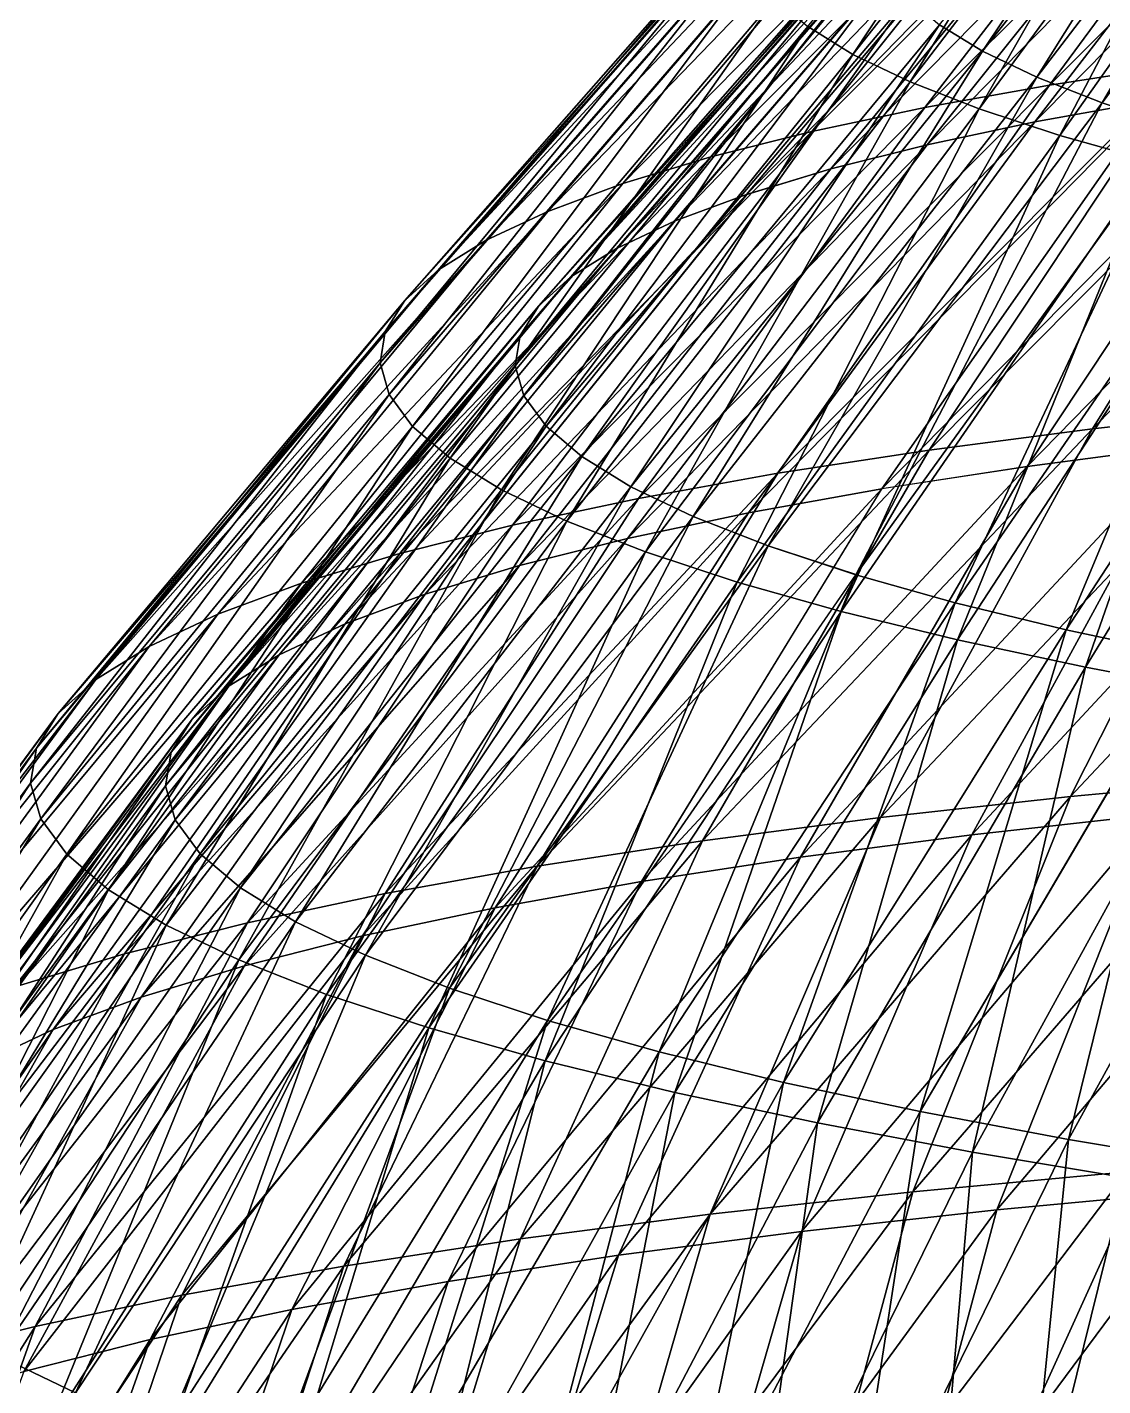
# Model space of a CAD drawing. Header units: metres. Extents: x -144 to 156, y -13 to 466.
# Drawn here: x -114.4 to -74.6, y 312 to 362.3 of the extents above; entities that cross this region are included whole.
import ezdxf

# ---------------------------------------------------------------- set-up
doc = ezdxf.new("R2010")
doc.units = ezdxf.units.M

msp = doc.modelspace()

# ---------------------------------------------------------------- linework, layer by layer
for points in [[(-85.546776, 362.28137, -948.1736), (-72.60838, 378.2569, -948.52356), (-83.871956, 361.2528, -941.79785), (-83.87186, 361.2529, -941.7977)], [(-83.871956, 361.2528, -941.79785), (-72.60838, 378.2569, -948.52356), (-71.15981, 377.36728, -943.0091), (-71.15971, 377.36737, -943.009)], [(-80.66717, 362.34705, -949.2622), (-67.72877, 378.32257, -949.6121), (-79.079956, 361.37228, -943.22), (-79.07986, 361.37238, -943.21985)], [(-79.079956, 361.37228, -943.22), (-67.72877, 378.32257, -949.6121), (-66.367805, 377.48676, -944.4312), (-66.36771, 377.48685, -944.4311)], [(-83.871956, 361.2528, -941.79785), (-71.15981, 377.36728, -943.0091), (-81.75082, 360.23538, -935.55457), (-81.75072, 360.23547, -935.55444)], [(-81.75082, 360.23538, -935.55457), (-71.15981, 377.36728, -943.0091), (-69.325226, 376.4873, -937.6092), (-69.32513, 376.4874, -937.6091)], [(-79.079956, 361.37228, -943.22), (-66.367805, 377.48676, -944.4312), (-77.06978, 360.40808, -937.3032), (-77.06968, 360.40817, -937.3031)], [(-77.06978, 360.40808, -937.3032), (-66.367805, 377.48676, -944.4312), (-64.64418, 376.66, -939.3579), (-64.64408, 376.6601, -939.3578)], [(-81.75082, 360.23538, -935.55457), (-69.325226, 376.4873, -937.6092), (-79.19372, 359.23404, -929.4741), (-79.19362, 359.23413, -929.474)], [(-79.19372, 359.23404, -929.4741), (-69.325226, 376.4873, -937.6092), (-67.11356, 375.62125, -932.3502), (-67.113464, 375.62134, -932.3501)], [(-77.06978, 360.40808, -937.3032), (-64.64418, 376.66, -939.3579), (-74.64642, 359.4591, -931.5409), (-74.646324, 359.4592, -931.5408)], [(-74.64642, 359.4591, -931.5409), (-64.64418, 376.66, -939.3579), (-62.566277, 375.8463, -934.417), (-62.566177, 375.8464, -934.4169)], [(-74.64642, 359.4591, -931.5409), (-62.566277, 375.8463, -934.417), (-71.82171, 358.53003, -925.96094), (-71.82161, 358.53012, -925.9608)], [(-79.19372, 359.23404, -929.4741), (-67.11356, 375.62125, -932.3502), (-76.21308, 358.25366, -923.5862), (-76.21298, 358.25375, -923.58606)], [(-76.21308, 358.25366, -923.5862), (-67.11356, 375.62125, -932.3502), (-64.53559, 374.77332, -927.2577), (-64.53549, 374.7734, -927.25757)], [(-71.562325, 360.8881, -1045.1406), (-61.63038, 375.09518, -1033.7239), (-76.58949, 360.11673, -1039.5004), (-76.58939, 360.11682, -1039.5002)], [(-76.58949, 360.11673, -1039.5004), (-61.63038, 375.09518, -1033.7239), (-66.04665, 374.41754, -1028.769), (-66.046555, 374.41763, -1028.7689)], [(-76.21308, 358.25366, -923.5862), (-64.53559, 374.77332, -927.2577), (-72.823456, 357.29904, -917.91943), (-72.82336, 357.29913, -917.9193)], [(-76.58949, 360.11673, -1039.5004), (-66.04665, 374.41754, -1028.769), (-81.207436, 359.28503, -1033.5286), (-81.20734, 359.28513, -1033.5284)], [(-81.207436, 359.28503, -1033.5286), (-66.04665, 374.41754, -1028.769), (-70.10343, 373.68692, -1023.52295), (-70.10333, 373.687, -1023.5228)], [(-81.207436, 359.28503, -1033.5286), (-70.10343, 373.68692, -1023.52295), (-85.3937, 358.39703, -1027.2543), (-85.3936, 358.39713, -1027.2542)], [(-85.3937, 358.39703, -1027.2543), (-70.10343, 373.68692, -1023.52295), (-73.781, 372.90683, -1018.0111), (-73.7809, 372.90692, -1018.011)], [(-72.729904, 359.54755, -1036.373), (-62.187073, 373.8484, -1025.6418), (-77.13564, 358.7541, -1030.6757), (-77.135544, 358.75418, -1030.6755)], [(-77.13564, 358.7541, -1030.6757), (-62.187073, 373.8484, -1025.6418), (-66.03164, 373.15598, -1020.6701), (-66.03154, 373.15607, -1020.67)], [(-77.13564, 358.7541, -1030.6757), (-66.03164, 373.15598, -1020.6701), (-81.12954, 357.9069, -1024.6898), (-81.12944, 357.90698, -1024.6897)], [(-81.12954, 357.9069, -1024.6898), (-66.03164, 373.15598, -1020.6701), (-69.51684, 372.4167, -1015.4466), (-69.51674, 372.41678, -1015.4465)], [(-85.3937, 358.39703, -1027.2543), (-73.781, 372.90683, -1018.0111), (-89.127884, 357.45706, -1020.7081), (-89.127785, 357.45715, -1020.708)], [(-89.127884, 357.45706, -1020.7081), (-73.781, 372.90683, -1018.0111), (-77.0614, 372.0811, -1012.26044), (-77.0613, 372.08118, -1012.2603)], [(-81.12954, 357.9069, -1024.6898), (-69.51684, 372.4167, -1015.4466), (-84.69213, 357.01013, -1018.44446), (-84.69203, 357.01022, -1018.44434)], [(-84.69213, 357.01013, -1018.44446), (-69.51684, 372.4167, -1015.4466), (-72.625656, 371.63416, -1009.99677), (-72.62556, 371.63425, -1009.99664)], [(-89.127884, 357.45706, -1020.7081), (-77.0614, 372.0811, -1012.26044), (-92.39177, 356.46973, -1013.922), (-92.39167, 356.46982, -1013.9219)], [(-92.39177, 356.46973, -1013.922), (-77.0614, 372.0811, -1012.26044), (-79.928665, 371.2137, -1006.29895), (-79.928566, 371.2138, -1006.2988)], [(-92.39177, 356.46973, -1013.922), (-79.928665, 371.2137, -1006.29895), (-95.16948, 355.4398, -1006.92896), (-95.16938, 355.43988, -1006.92883)], [(-95.16948, 355.4398, -1006.92896), (-79.928665, 371.2137, -1006.29895), (-82.36884, 370.30896, -1000.15564), (-82.368744, 370.30905, -1000.1555)], [(-84.69213, 357.01013, -1018.44446), (-72.625656, 371.63416, -1009.99677), (-87.80603, 356.06815, -1011.97015), (-87.80593, 356.06824, -1011.97003)], [(-87.80603, 356.06815, -1011.97015), (-72.625656, 371.63416, -1009.99677), (-75.342926, 370.81216, -1004.3471), (-75.34283, 370.81226, -1004.347)], [(-87.80603, 356.06815, -1011.97015), (-75.342926, 370.81216, -1004.3471), (-90.4561, 355.08557, -1005.2984), (-90.456, 355.08566, -1005.2983)], [(-90.4561, 355.08557, -1005.2984), (-75.342926, 370.81216, -1004.3471), (-77.655464, 369.9547, -998.52515), (-77.655365, 369.9548, -998.525)], [(-95.16948, 355.4398, -1006.92896), (-82.36884, 370.30896, -1000.15564), (-97.44749, 354.3723, -999.76294), (-97.44739, 354.3724, -999.7628)], [(-97.44749, 354.3723, -999.76294), (-82.36884, 370.30896, -1000.15564), (-84.370026, 369.37122, -993.8605), (-84.36993, 369.3713, -993.86035)], [(-90.4561, 355.08557, -1005.2984), (-77.655464, 369.9547, -998.52515), (-92.62942, 354.06714, -998.46173), (-92.62932, 354.06723, -998.4616)], [(-92.62942, 354.06714, -998.46173), (-77.655464, 369.9547, -998.52515), (-79.55196, 369.066, -992.55927), (-79.551865, 369.0661, -992.55914)], [(-97.44749, 354.3723, -999.76294), (-84.370026, 369.37122, -993.8605), (-99.21466, 353.2725, -992.4591), (-99.21456, 353.27258, -992.459)], [(-99.21466, 353.2725, -992.4591), (-84.370026, 369.37122, -993.8605), (-85.92246, 368.40503, -987.44415), (-85.92236, 368.40512, -987.44403)], [(-92.62942, 354.06714, -998.46173), (-79.55196, 369.066, -992.55927), (-94.3154, 353.01785, -991.49347), (-94.3153, 353.01794, -991.49335)], [(-94.3154, 353.01785, -991.49347), (-79.55196, 369.066, -992.55927), (-81.0232, 368.15036, -986.4786), (-81.0231, 368.15045, -986.47845)], [(-99.21466, 353.2725, -992.4591), (-85.92246, 368.40503, -987.44415), (-100.462425, 352.14566, -985.0528), (-100.462326, 352.14575, -985.0527)], [(-100.462425, 352.14566, -985.0528), (-85.92246, 368.40503, -987.44415), (-87.01859, 367.41513, -980.93787), (-87.01849, 367.41522, -980.93774)], [(-94.3154, 353.01785, -991.49347), (-81.0232, 368.15036, -986.4786), (-95.50583, 351.94278, -984.42755), (-95.50573, 351.94287, -984.4274)], [(-95.50583, 351.94278, -984.42755), (-81.0232, 368.15036, -986.4786), (-82.062, 367.21225, -980.3126), (-82.0619, 367.21234, -980.3125)], [(-100.462425, 352.14566, -985.0528), (-87.01859, 367.41513, -980.93787), (-101.18469, 350.9973, -977.5802), (-101.18459, 350.9974, -977.5801)], [(-101.18469, 350.9973, -977.5802), (-87.01859, 367.41513, -980.93787), (-87.65309, 366.4063, -974.37335), (-87.65299, 366.4064, -974.3732)], [(-95.50583, 351.94278, -984.42755), (-82.062, 367.21225, -980.3126), (-96.19489, 350.84723, -977.29834), (-96.19479, 350.84732, -977.2982)], [(-96.19489, 350.84723, -977.29834), (-82.062, 367.21225, -980.3126), (-82.6633, 366.25623, -974.0915), (-82.6632, 366.25632, -974.0914)], [(-101.18469, 350.9973, -977.5802), (-87.65309, 366.4063, -974.37335), (-101.37793, 349.83307, -970.0778), (-101.37783, 349.83316, -970.0777)], [(-101.37793, 349.83307, -970.0778), (-87.65309, 366.4063, -974.37335), (-87.82285, 365.38354, -967.7826), (-87.822754, 365.38364, -967.7825)], [(-96.19489, 350.84723, -977.29834), (-82.6633, 366.25623, -974.0915), (-96.37926, 349.73648, -970.1407), (-96.37916, 349.73657, -970.14056)], [(-96.37926, 349.73648, -970.1407), (-82.6633, 366.25623, -974.0915), (-82.82418, 365.28696, -967.84546), (-82.82408, 365.28705, -967.84534)], [(-101.37793, 349.83307, -970.0778), (-87.82285, 365.38354, -967.7826), (-101.041214, 348.65857, -962.58203), (-101.041115, 348.65866, -962.5819)], [(-101.041214, 348.65857, -962.58203), (-87.82285, 365.38354, -967.7826), (-87.52705, 364.35178, -961.1977), (-87.52695, 364.35187, -961.1976)], [(-96.37926, 349.73648, -970.1407), (-82.82418, 365.28696, -967.84546), (-96.05801, 348.61594, -962.9893), (-96.05791, 348.61603, -962.9892)], [(-96.05801, 348.61594, -962.9893), (-82.82418, 365.28696, -967.84546), (-82.543846, 364.30914, -961.60504), (-82.54375, 364.30923, -961.6049)], [(-101.041214, 348.65857, -962.58203), (-87.52705, 364.35178, -961.1977), (-100.17616, 347.47955, -955.1294), (-100.17606, 347.47964, -955.1293)], [(-100.17616, 347.47955, -955.1294), (-87.52705, 364.35178, -961.1977), (-86.76712, 363.31604, -954.6507), (-86.76702, 363.31613, -954.6506)], [(-96.05801, 348.61594, -962.9893), (-82.543846, 364.30914, -961.60504), (-95.23271, 347.4911, -955.8792), (-95.23261, 347.49118, -955.8791)], [(-95.23271, 347.4911, -955.8792), (-82.543846, 364.30914, -961.60504), (-81.82367, 363.32758, -955.4005), (-81.82357, 363.32767, -955.4004)], [(-100.17616, 347.47955, -955.1294), (-86.76712, 363.31604, -954.6507), (-98.78702, 346.30176, -947.75635), (-98.78692, 346.30185, -947.7562)], [(-98.78702, 346.30176, -947.75635), (-86.76712, 363.31604, -954.6507), (-85.546776, 362.28137, -948.1736), (-85.54668, 362.28146, -948.17346)], [(-95.23271, 347.4911, -955.8792), (-81.82367, 363.32758, -955.4005), (-93.9074, 346.36743, -948.8449), (-93.9073, 346.36752, -948.8448)], [(-93.9074, 346.36743, -948.8449), (-81.82367, 363.32758, -955.4005), (-80.66717, 362.34705, -949.2622), (-80.66707, 362.34714, -949.2621)], [(-98.78702, 346.30176, -947.75635), (-85.546776, 362.28137, -948.1736), (-96.88052, 345.13095, -940.49866), (-96.880424, 345.13104, -940.49854)], [(-96.88052, 345.13095, -940.49866), (-85.546776, 362.28137, -948.1736), (-83.871956, 361.2528, -941.79785), (-83.87186, 361.2529, -941.7977)], [(-93.9074, 346.36743, -948.8449), (-80.66717, 362.34705, -949.2622), (-92.08852, 345.2504, -941.9208), (-92.08842, 345.2505, -941.92065)], [(-92.08852, 345.2504, -941.9208), (-80.66717, 362.34705, -949.2622), (-79.079956, 361.37228, -943.22), (-79.07986, 361.37238, -943.21985)], [(-68.56894, 348.10934, -1067.496), (-60.380287, 362.23505, -1055.3182), (-75.00757, 347.3955, -1062.0322), (-75.00747, 347.3956, -1062.0321)], [(-75.00757, 347.3955, -1062.0322), (-60.380287, 362.23505, -1055.3182), (-66.15046, 361.59534, -1050.4218), (-66.15036, 361.59543, -1050.4216)], [(-75.00757, 347.3955, -1062.0322), (-66.15046, 361.59534, -1050.4218), (-81.04637, 346.60632, -1056.1393), (-81.04627, 346.6064, -1056.1392)], [(-81.04637, 346.60632, -1056.1393), (-66.15046, 361.59534, -1050.4218), (-71.562325, 360.8881, -1045.1406), (-71.562225, 360.88818, -1045.1405)], [(-96.88052, 345.13095, -940.49866), (-83.871956, 361.2528, -941.79785), (-94.46598, 343.97278, -933.3917), (-94.46588, 343.97287, -933.3916)], [(-94.46598, 343.97278, -933.3917), (-83.871956, 361.2528, -941.79785), (-81.75082, 360.23538, -935.55457), (-81.75072, 360.23547, -935.55444)], [(-92.08852, 345.2504, -941.9208), (-79.079956, 361.37228, -943.22), (-89.78492, 344.14548, -935.1404), (-89.78482, 344.14557, -935.14026)], [(-89.78492, 344.14548, -935.1404), (-79.079956, 361.37228, -943.22), (-77.06978, 360.40808, -937.3032), (-77.06968, 360.40817, -937.3031)], [(-81.04637, 346.60632, -1056.1393), (-71.562325, 360.8881, -1045.1406), (-86.65591, 345.7456, -1049.8456), (-86.65581, 345.7457, -1049.8455)], [(-86.65591, 345.7456, -1049.8456), (-71.562325, 360.8881, -1045.1406), (-76.58949, 360.11673, -1039.5004), (-76.58939, 360.11682, -1039.5002)], [(-71.627686, 346.75842, -1058.4031), (-62.770576, 360.95822, -1046.7926), (-77.4178, 346.0017, -1052.7528), (-77.4177, 346.0018, -1052.7527)], [(-77.4178, 346.0017, -1052.7528), (-62.770576, 360.95822, -1046.7926), (-67.933754, 360.28348, -1041.7542), (-67.933655, 360.28357, -1041.754)], [(-94.46598, 343.97278, -933.3917), (-81.75082, 360.23538, -935.55457), (-91.55515, 342.83292, -926.4702), (-91.55505, 342.833, -926.4701)], [(-86.65591, 345.7456, -1049.8456), (-76.58949, 360.11673, -1039.5004), (-91.80882, 344.81757, -1043.182), (-91.80872, 344.81766, -1043.1819)], [(-91.80882, 344.81757, -1043.182), (-76.58949, 360.11673, -1039.5004), (-81.207436, 359.28503, -1033.5286), (-81.20734, 359.28513, -1033.5284)], [(-91.55515, 342.83292, -926.4702), (-81.75082, 360.23538, -935.55457), (-79.19372, 359.23404, -929.4741), (-79.19362, 359.23413, -929.474)], [(-89.78492, 344.14548, -935.1404), (-77.06978, 360.40808, -937.3032), (-87.00786, 343.05798, -928.537), (-87.00776, 343.05807, -928.53687)], [(-87.00786, 343.05798, -928.537), (-77.06978, 360.40808, -937.3032), (-74.64642, 359.4591, -931.5409), (-74.646324, 359.4592, -931.5408)], [(-77.4178, 346.0017, -1052.7528), (-67.933754, 360.28348, -1041.7542), (-82.79633, 345.17645, -1046.7184), (-82.796234, 345.17654, -1046.7183)], [(-82.79633, 345.17645, -1046.7184), (-67.933754, 360.28348, -1041.7542), (-72.729904, 359.54755, -1036.373), (-72.729805, 359.54764, -1036.3729)], [(-91.80882, 344.81757, -1043.182), (-81.207436, 359.28503, -1033.5286), (-96.480064, 343.8267, -1036.1809), (-96.479965, 343.82678, -1036.1808)], [(-96.480064, 343.8267, -1036.1809), (-81.207436, 359.28503, -1033.5286), (-85.3937, 358.39703, -1027.2543), (-85.3936, 358.39713, -1027.2542)], [(-91.55515, 342.83292, -926.4702), (-79.19372, 359.23404, -929.4741), (-88.16222, 341.71692, -919.7678), (-88.16212, 341.717, -919.7677)], [(-88.16222, 341.71692, -919.7678), (-79.19372, 359.23404, -929.4741), (-76.21308, 358.25366, -923.5862), (-76.21298, 358.25375, -923.58606)], [(-82.79633, 345.17645, -1046.7184), (-72.729904, 359.54755, -1036.373), (-87.73703, 344.28662, -1040.3292), (-87.73693, 344.2867, -1040.3291)], [(-87.73703, 344.28662, -1040.3292), (-72.729904, 359.54755, -1036.373), (-77.13564, 358.7541, -1030.6757), (-77.135544, 358.75418, -1030.6755)], [(-87.00786, 343.05798, -928.537), (-74.64642, 359.4591, -931.5409), (-83.770836, 341.9933, -922.1426), (-83.77074, 341.99338, -922.14246)], [(-83.770836, 341.9933, -922.1426), (-74.64642, 359.4591, -931.5409), (-71.82171, 358.53003, -925.96094), (-71.82161, 358.53012, -925.9608)], [(-87.73703, 344.28662, -1040.3292), (-77.13564, 358.7541, -1030.6757), (-92.2159, 343.33655, -1033.6163), (-92.2158, 343.33664, -1033.6162)], [(-92.2159, 343.33655, -1033.6163), (-77.13564, 358.7541, -1030.6757), (-81.12954, 357.9069, -1024.6898), (-81.12944, 357.90698, -1024.6897)], [(-96.480064, 343.8267, -1036.1809), (-85.3937, 358.39703, -1027.2543), (-100.64683, 342.77783, -1028.8763), (-100.64673, 342.77792, -1028.8762)], [(-100.64683, 342.77783, -1028.8763), (-85.3937, 358.39703, -1027.2543), (-89.127884, 357.45706, -1020.7081), (-89.127785, 357.45715, -1020.708)], [(-88.16222, 341.71692, -919.7678), (-76.21308, 358.25366, -923.5862), (-84.30372, 340.63025, -913.3172), (-84.30362, 340.63034, -913.3171)], [(-84.30372, 340.63025, -913.3172), (-76.21308, 358.25366, -923.5862), (-72.823456, 357.29904, -917.91943), (-72.82336, 357.29913, -917.9193)], [(-83.770836, 341.9933, -922.1426), (-71.82171, 358.53003, -925.96094), (-80.08964, 340.95654, -915.98834), (-80.08954, 340.95663, -915.9882)], [(-80.08964, 340.95654, -915.98834), (-71.82171, 358.53003, -925.96094), (-68.60938, 357.6253, -920.5906), (-68.60928, 357.6254, -920.59045)], [(-92.2159, 343.33655, -1033.6163), (-81.12954, 357.9069, -1024.6898), (-96.211075, 342.3309, -1026.6127), (-96.210976, 342.331, -1026.6125)], [(-96.211075, 342.3309, -1026.6127), (-81.12954, 357.9069, -1024.6898), (-84.69213, 357.01013, -1018.44446), (-84.69203, 357.01022, -1018.44434)], [(-80.08964, 340.95654, -915.98834), (-68.60938, 357.6253, -920.5906), (-75.982185, 339.95276, -910.1044), (-75.982086, 339.95285, -910.10425)], [(-75.982185, 339.95276, -910.1044), (-68.60938, 357.6253, -920.5906), (-65.02511, 356.74942, -915.45605), (-65.02501, 356.7495, -915.45593)], [(-100.64683, 342.77783, -1028.8763), (-89.127884, 357.45706, -1020.7081), (-104.288826, 341.67612, -1021.30414), (-104.28873, 341.6762, -1021.304)], [(-104.288826, 341.67612, -1021.30414), (-89.127884, 357.45706, -1020.7081), (-92.39177, 356.46973, -1013.922), (-92.39167, 356.46982, -1013.9219)], [(-84.30372, 340.63025, -913.3172), (-72.823456, 357.29904, -917.91943), (-79.99842, 339.57812, -907.1498), (-79.99832, 339.57822, -907.14966)], [(-79.99842, 339.57812, -907.1498), (-72.823456, 357.29904, -917.91943), (-69.04134, 356.3748, -912.50146), (-69.041245, 356.37488, -912.50134)], [(-96.211075, 342.3309, -1026.6127), (-84.69213, 357.01013, -1018.44446), (-99.70309, 341.27454, -1019.3523), (-99.70299, 341.27463, -1019.3522)], [(-99.70309, 341.27454, -1019.3523), (-84.69213, 357.01013, -1018.44446), (-87.80603, 356.06815, -1011.97015), (-87.80593, 356.06824, -1011.97003)], [(-75.982185, 339.95276, -910.1044), (-65.02511, 356.74942, -915.45605), (-71.4685, 338.9869, -904.51917), (-71.4684, 338.987, -904.51904)], [(-104.288826, 341.67612, -1021.30414), (-92.39177, 356.46973, -1013.922), (-107.38832, 340.5269, -1013.5009), (-107.38822, 340.52698, -1013.5008)], [(-107.38832, 340.5269, -1013.5009), (-92.39177, 356.46973, -1013.922), (-95.16948, 355.4398, -1006.92896), (-95.16938, 355.43988, -1006.92883)], [(-99.70309, 341.27454, -1019.3523), (-87.80603, 356.06815, -1011.97015), (-102.67495, 340.17264, -1011.8704), (-102.67485, 340.17273, -1011.8703)], [(-102.67495, 340.17264, -1011.8704), (-87.80603, 356.06815, -1011.97015), (-90.4561, 355.08557, -1005.2984), (-90.456, 355.08566, -1005.2983)], [(-79.99842, 339.57812, -907.1498), (-69.04134, 356.3748, -912.50146), (-75.26732, 338.56577, -901.2956), (-75.26722, 338.56586, -901.2955)], [(-75.26732, 338.56577, -901.2956), (-69.04134, 356.3748, -912.50146), (-64.885155, 355.4854, -907.35864), (-64.885056, 355.4855, -907.3585)], [(-107.38832, 340.5269, -1013.5009), (-95.16948, 355.4398, -1006.92896), (-109.93022, 339.33575, -1005.5048), (-109.93012, 339.33585, -1005.5047)], [(-109.93022, 339.33575, -1005.5048), (-95.16948, 355.4398, -1006.92896), (-97.44749, 354.3723, -999.76294), (-97.44739, 354.3724, -999.7628)], [(-102.67495, 340.17264, -1011.8704), (-90.4561, 355.08557, -1005.2984), (-105.11217, 339.03055, -1004.2036), (-105.11207, 339.03064, -1004.2035)], [(-105.11217, 339.03055, -1004.2036), (-90.4561, 355.08557, -1005.2984), (-92.62942, 354.06714, -998.46173), (-92.62932, 354.06723, -998.4616)], [(-75.26732, 338.56577, -901.2956), (-64.885155, 355.4854, -907.35864), (-70.133484, 337.59802, -895.7832), (-70.133385, 337.5981, -895.7831)], [(-109.93022, 339.33575, -1005.5048), (-97.44749, 354.3723, -999.76294), (-111.90212, 338.1085, -997.3548), (-111.90202, 338.10858, -997.3547)], [(-111.90212, 338.1085, -997.3548), (-97.44749, 354.3723, -999.76294), (-99.21466, 353.2725, -992.4591), (-99.21456, 353.27258, -992.459)], [(-105.11217, 339.03055, -1004.2036), (-92.62942, 354.06714, -998.46173), (-107.00286, 337.85385, -996.3892), (-107.00276, 337.85394, -996.3891)], [(-107.00286, 337.85385, -996.3892), (-92.62942, 354.06714, -998.46173), (-94.3154, 353.01785, -991.49347), (-94.3153, 353.01794, -991.49335)], [(-111.90212, 338.1085, -997.3548), (-99.21466, 353.2725, -992.4591), (-113.29443, 336.85114, -989.0906), (-113.294334, 336.85123, -989.09045)], [(-113.29443, 336.85114, -989.0906), (-99.21466, 353.2725, -992.4591), (-100.462425, 352.14566, -985.0528), (-100.462326, 352.14575, -985.0527)], [(-107.00286, 337.85385, -996.3892), (-94.3154, 353.01785, -991.49347), (-108.33783, 336.64825, -988.4653), (-108.33773, 336.64835, -988.46515)], [(-108.33783, 336.64825, -988.4653), (-94.3154, 353.01785, -991.49347), (-95.50583, 351.94278, -984.42755), (-95.50573, 351.94287, -984.4274)], [(-113.29443, 336.85114, -989.0906), (-100.462425, 352.14566, -985.0528), (-114.100365, 335.56976, -980.7523), (-114.100266, 335.56985, -980.7522)], [(-114.100365, 335.56976, -980.7523), (-100.462425, 352.14566, -985.0528), (-101.18469, 350.9973, -977.5802), (-101.18459, 350.9974, -977.5801)], [(-108.33783, 336.64825, -988.4653), (-95.50583, 351.94278, -984.42755), (-109.11057, 335.41965, -980.47046), (-109.11047, 335.41974, -980.47034)], [(-109.11057, 335.41965, -980.47046), (-95.50583, 351.94278, -984.42755), (-96.19489, 350.84723, -977.29834), (-96.19479, 350.84732, -977.2982)], [(-114.100365, 335.56976, -980.7523), (-101.18469, 350.9973, -977.5802), (-114.315994, 334.27063, -972.38074), (-114.315895, 334.27072, -972.3806)], [(-114.315994, 334.27063, -972.38074), (-101.18469, 350.9973, -977.5802), (-101.37793, 349.83307, -970.0778), (-101.37783, 349.83316, -970.0777)], [(-109.11057, 335.41965, -980.47046), (-96.19489, 350.84723, -977.29834), (-109.31732, 334.17404, -972.44366), (-109.31722, 334.17413, -972.44354)], [(-109.31732, 334.17404, -972.44366), (-96.19489, 350.84723, -977.29834), (-96.37926, 349.73648, -970.1407), (-96.37916, 349.73657, -970.14056)], [(-114.315994, 334.27063, -972.38074), (-101.37793, 349.83307, -970.0778), (-113.94026, 332.96008, -964.0166), (-113.94016, 332.96017, -964.0165)], [(-113.94026, 332.96008, -964.0166), (-101.37793, 349.83307, -970.0778), (-101.041214, 348.65857, -962.58203), (-101.041115, 348.65866, -962.5819)], [(-109.31732, 334.17404, -972.44366), (-96.37926, 349.73648, -970.1407), (-108.95706, 332.91745, -964.42395), (-108.95696, 332.91754, -964.4238)], [(-108.95706, 332.91745, -964.42395), (-96.37926, 349.73648, -970.1407), (-96.05801, 348.61594, -962.9893), (-96.05791, 348.61603, -962.9892)], [(-113.94026, 332.96008, -964.0166), (-101.041214, 348.65857, -962.58203), (-112.975006, 331.64447, -955.7007), (-112.97491, 331.64456, -955.70056)], [(-112.975006, 331.64447, -955.7007), (-101.041214, 348.65857, -962.58203), (-100.17616, 347.47955, -955.1294), (-100.17606, 347.47964, -955.1293)], [(-108.95706, 332.91745, -964.42395), (-96.05801, 348.61594, -962.9893), (-108.031555, 331.65604, -956.45044), (-108.031456, 331.65613, -956.4503)], [(-108.031555, 331.65604, -956.45044), (-96.05801, 348.61594, -962.9893), (-95.23271, 347.4911, -955.8792), (-95.23261, 347.49118, -955.8791)], [(-68.3932, 334.4767, -1083.9828), (-61.761803, 348.74432, -1072.5037), (-75.82293, 333.78366, -1078.5171), (-75.82283, 333.78375, -1078.517)], [(-75.82293, 333.78366, -1078.5171), (-61.761803, 348.74432, -1072.5037), (-68.56894, 348.10934, -1067.496), (-68.56884, 348.10944, -1067.4958)], [(-75.82293, 333.78366, -1078.5171), (-68.56894, 348.10934, -1067.496), (-82.85045, 333.00455, -1072.5537), (-82.85035, 333.00464, -1072.5536)], [(-82.85045, 333.00455, -1072.5537), (-68.56894, 348.10934, -1067.496), (-75.00757, 347.3955, -1062.0322), (-75.00747, 347.3956, -1062.0321)], [(-112.975006, 331.64447, -955.7007), (-100.17616, 347.47955, -955.1294), (-111.42493, 330.33026, -947.4734), (-111.42483, 330.33035, -947.47327)], [(-111.42493, 330.33026, -947.4734), (-100.17616, 347.47955, -955.1294), (-98.78702, 346.30176, -947.75635), (-98.78692, 346.30185, -947.7562)], [(-108.031555, 331.65604, -956.45044), (-95.23271, 347.4911, -955.8792), (-106.54532, 330.3959, -948.562), (-106.54522, 330.396, -948.5619)], [(-106.54532, 330.3959, -948.562), (-95.23271, 347.4911, -955.8792), (-93.9074, 346.36743, -948.8449), (-93.9073, 346.36752, -948.8448)], [(-82.85045, 333.00455, -1072.5537), (-75.00757, 347.3955, -1062.0322), (-89.44157, 332.14316, -1066.1217), (-89.44147, 332.14325, -1066.1216)], [(-89.44157, 332.14316, -1066.1217), (-75.00757, 347.3955, -1062.0322), (-81.04637, 346.60632, -1056.1393), (-81.04627, 346.6064, -1056.1392)], [(-72.7082, 333.11716, -1074.663), (-65.45421, 347.44284, -1063.6418), (-79.47056, 332.36743, -1068.9246), (-79.47046, 332.36752, -1068.9244)], [(-79.47056, 332.36743, -1068.9246), (-65.45421, 347.44284, -1063.6418), (-71.627686, 346.75842, -1058.4031), (-71.62759, 346.7585, -1058.403)], [(-89.44157, 332.14316, -1066.1217), (-81.04637, 346.60632, -1056.1393), (-95.564156, 331.20374, -1059.2524), (-95.56406, 331.20383, -1059.2523)], [(-95.564156, 331.20374, -1059.2524), (-81.04637, 346.60632, -1056.1393), (-86.65591, 345.7456, -1049.8456), (-86.65581, 345.7457, -1049.8455)], [(-79.47056, 332.36743, -1068.9246), (-71.627686, 346.75842, -1058.4031), (-85.81299, 331.53857, -1062.7352), (-85.81289, 331.53867, -1062.7351)], [(-85.81299, 331.53857, -1062.7352), (-71.627686, 346.75842, -1058.4031), (-77.4178, 346.0017, -1052.7528), (-77.4177, 346.0018, -1052.7527)], [(-111.42493, 330.33026, -947.4734), (-98.78702, 346.30176, -947.75635), (-109.29758, 329.02377, -939.37494), (-109.29748, 329.02386, -939.3748)], [(-109.29758, 329.02377, -939.37494), (-98.78702, 346.30176, -947.75635), (-96.88052, 345.13095, -940.49866), (-96.880424, 345.13104, -940.49854)], [(-106.54532, 330.3959, -948.562), (-93.9074, 346.36743, -948.8449), (-104.50557, 329.14325, -940.79706), (-104.50547, 329.14334, -940.79694)], [(-104.50557, 329.14325, -940.79706), (-93.9074, 346.36743, -948.8449), (-92.08852, 345.2504, -941.9208), (-92.08842, 345.2505, -941.92065)], [(-85.81299, 331.53857, -1062.7352), (-77.4178, 346.0017, -1052.7528), (-91.704575, 330.63458, -1056.1252), (-91.704475, 330.63467, -1056.1251)], [(-91.704575, 330.63458, -1056.1252), (-77.4178, 346.0017, -1052.7528), (-82.79633, 345.17645, -1046.7184), (-82.796234, 345.17654, -1046.7183)], [(-95.564156, 331.20374, -1059.2524), (-86.65591, 345.7456, -1049.8456), (-101.18836, 330.1908, -1051.9794), (-101.18826, 330.1909, -1051.9792)], [(-101.18836, 330.1908, -1051.9794), (-86.65591, 345.7456, -1049.8456), (-91.80882, 344.81757, -1043.182), (-91.80872, 344.81766, -1043.1819)], [(-109.29758, 329.02377, -939.37494), (-96.88052, 345.13095, -940.49866), (-106.60332, 327.73145, -931.4447), (-106.60322, 327.73154, -931.4446)], [(-106.60332, 327.73145, -931.4447), (-96.88052, 345.13095, -940.49866), (-94.46598, 343.97278, -933.3917), (-94.46588, 343.97287, -933.3916)], [(-104.50557, 329.14325, -940.79706), (-92.08852, 345.2504, -941.9208), (-101.922264, 327.90414, -933.1934), (-101.922165, 327.90424, -933.1933)], [(-101.922264, 327.90414, -933.1934), (-92.08852, 345.2504, -941.9208), (-89.78492, 344.14548, -935.1404), (-89.78482, 344.14557, -935.14026)], [(-91.704575, 330.63458, -1056.1252), (-82.79633, 345.17645, -1046.7184), (-97.11658, 329.65985, -1049.1266), (-97.11648, 329.65994, -1049.1265)], [(-97.11658, 329.65985, -1049.1266), (-82.79633, 345.17645, -1046.7184), (-87.73703, 344.28662, -1040.3292), (-87.73693, 344.2867, -1040.3291)], [(-101.18836, 330.1908, -1051.9794), (-91.80882, 344.81757, -1043.182), (-106.286835, 329.1093, -1044.338), (-106.286736, 329.1094, -1044.3379)], [(-106.286835, 329.1093, -1044.338), (-91.80882, 344.81757, -1043.182), (-96.480064, 343.8267, -1036.1809), (-96.479965, 343.82678, -1036.1808)], [(-97.11658, 329.65985, -1049.1266), (-87.73703, 344.28662, -1040.3292), (-102.022675, 328.61917, -1041.7734), (-102.022575, 328.61926, -1041.7733)], [(-102.022675, 328.61917, -1041.7734), (-87.73703, 344.28662, -1040.3292), (-92.2159, 343.33655, -1033.6163), (-92.2158, 343.33664, -1033.6162)], [(-101.922264, 327.90414, -933.1934), (-89.78492, 344.14548, -935.1404), (-98.808, 326.68463, -925.78815), (-98.8079, 326.68472, -925.788)], [(-98.808, 326.68463, -925.78815), (-89.78492, 344.14548, -935.1404), (-87.00786, 343.05798, -928.537), (-87.00776, 343.05807, -928.53687)], [(-106.286835, 329.1093, -1044.338), (-96.480064, 343.8267, -1036.1809), (-110.8347, 327.96454, -1036.3654), (-110.8346, 327.96463, -1036.3652)], [(-110.8347, 327.96454, -1036.3654), (-96.480064, 343.8267, -1036.1809), (-100.64683, 342.77783, -1028.8763), (-100.64673, 342.77792, -1028.8762)], [(-106.60332, 327.73145, -931.4447), (-94.46598, 343.97278, -933.3917), (-103.355286, 326.45953, -923.7214), (-103.35519, 326.45963, -923.72125)], [(-103.355286, 326.45953, -923.7214), (-94.46598, 343.97278, -933.3917), (-91.55515, 342.83292, -926.4702), (-91.55505, 342.833, -926.4701)], [(-102.022675, 328.61917, -1041.7734), (-92.2159, 343.33655, -1033.6163), (-106.39895, 327.51758, -1034.1017), (-106.39885, 327.51767, -1034.1016)], [(-106.39895, 327.51758, -1034.1017), (-92.2159, 343.33655, -1033.6163), (-96.211075, 342.3309, -1026.6127), (-96.210976, 342.331, -1026.6125)], [(-98.808, 326.68463, -925.78815), (-87.00786, 343.05798, -928.537), (-95.17791, 325.49063, -918.6173), (-95.17781, 325.49072, -918.6172)], [(-95.17791, 325.49063, -918.6173), (-87.00786, 343.05798, -928.537), (-83.770836, 341.9933, -922.1426), (-83.77074, 341.99338, -922.14246)], [(-110.8347, 327.96454, -1036.3654), (-100.64683, 342.77783, -1028.8763), (-114.80979, 326.76205, -1028.1006), (-114.80969, 326.76215, -1028.1005)], [(-114.80979, 326.76205, -1028.1006), (-100.64683, 342.77783, -1028.8763), (-104.288826, 341.67612, -1021.30414), (-104.28873, 341.6762, -1021.304)], [(-103.355286, 326.45953, -923.7214), (-91.55515, 342.83292, -926.4702), (-99.5693, 325.21426, -916.24255), (-99.5692, 325.21436, -916.24243)], [(-99.5693, 325.21426, -916.24255), (-91.55515, 342.83292, -926.4702), (-88.16222, 341.71692, -919.7678), (-88.16212, 341.717, -919.7677)], [(-106.39895, 327.51758, -1034.1017), (-96.211075, 342.3309, -1026.6127), (-110.22406, 326.36047, -1026.1487), (-110.22396, 326.36057, -1026.1486)], [(-110.22406, 326.36047, -1026.1487), (-96.211075, 342.3309, -1026.6127), (-99.70309, 341.27454, -1019.3523), (-99.70299, 341.27463, -1019.3522)], [(-95.17791, 325.49063, -918.6173), (-83.770836, 341.9933, -922.1426), (-91.04973, 324.32797, -911.7158), (-91.04963, 324.32806, -911.7157)], [(-91.04973, 324.32797, -911.7158), (-83.770836, 341.9933, -922.1426), (-80.08964, 340.95654, -915.98834), (-80.08954, 340.95663, -915.9882)], [(-114.80979, 326.76205, -1028.1006), (-104.288826, 341.67612, -1021.30414), (-118.19278, 325.5077, -1019.5837), (-118.19268, 325.50778, -1019.58356)], [(-118.19278, 325.5077, -1019.5837), (-104.288826, 341.67612, -1021.30414), (-107.38832, 340.5269, -1013.5009), (-107.38822, 340.52698, -1013.5008)], [(-99.5693, 325.21426, -916.24255), (-88.16222, 341.71692, -919.7678), (-95.263794, 324.0017, -909.0447), (-95.263695, 324.0018, -909.04456)], [(-95.263794, 324.0017, -909.0447), (-88.16222, 341.71692, -919.7678), (-84.30372, 340.63025, -913.3172), (-84.30362, 340.63034, -913.3171)], [(-110.22406, 326.36047, -1026.1487), (-99.70309, 341.27454, -1019.3523), (-113.47941, 325.15344, -1017.9531), (-113.47931, 325.15353, -1017.953)], [(-113.47941, 325.15344, -1017.9531), (-99.70309, 341.27454, -1019.3523), (-102.67495, 340.17264, -1011.8704), (-102.67485, 340.17273, -1011.8703)], [(-118.19278, 325.5077, -1019.5837), (-107.38832, 340.5269, -1013.5009), (-120.96716, 324.2076, -1010.8562), (-120.967064, 324.2077, -1010.8561)], [(-120.96716, 324.2076, -1010.8562), (-107.38832, 340.5269, -1013.5009), (-109.93022, 339.33575, -1005.5048), (-109.93012, 339.33585, -1005.5047)], [(-95.263794, 324.0017, -909.0447), (-84.30372, 340.63025, -913.3172), (-90.459755, 322.8277, -902.1628), (-90.459656, 322.8278, -902.16266)], [(-91.04973, 324.32797, -911.7158), (-80.08964, 340.95654, -915.98834), (-86.44353, 323.20236, -905.1173), (-86.44343, 323.20245, -905.1172)], [(-90.459755, 322.8277, -902.1628), (-84.30372, 340.63025, -913.3172), (-79.99842, 339.57812, -907.1498), (-79.99832, 339.57822, -907.14966)], [(-86.44353, 323.20236, -905.1173), (-80.08964, 340.95654, -915.98834), (-75.982185, 339.95276, -910.1044), (-75.982086, 339.95285, -910.10425)], [(-113.47941, 325.15344, -1017.9531), (-102.67495, 340.17264, -1011.8704), (-116.14911, 323.90244, -1009.555), (-116.14901, 323.90253, -1009.5549)], [(-116.14911, 323.90244, -1009.555), (-102.67495, 340.17264, -1011.8704), (-105.11217, 339.03055, -1004.2036), (-105.11207, 339.03064, -1004.2035)], [(-90.459755, 322.8277, -902.1628), (-79.99842, 339.57812, -907.1498), (-85.18058, 321.69806, -895.6304), (-85.18048, 321.69815, -895.63025)], [(-86.44353, 323.20236, -905.1173), (-75.982185, 339.95276, -910.1044), (-81.38176, 322.1192, -898.854), (-81.38166, 322.1193, -898.8539)], [(-85.18058, 321.69806, -895.6304), (-79.99842, 339.57812, -907.1498), (-75.26732, 338.56577, -901.2956), (-75.26722, 338.56586, -901.2955)], [(-81.38176, 322.1192, -898.854), (-75.982185, 339.95276, -910.1044), (-71.4685, 338.9869, -904.51917), (-71.4684, 338.987, -904.51904)], [(-120.96716, 324.2076, -1010.8562), (-109.93022, 339.33575, -1005.5048), (-123.11942, 322.86813, -1001.9608), (-123.11932, 322.86823, -1001.9607)], [(-123.11942, 322.86813, -1001.9608), (-109.93022, 339.33575, -1005.5048), (-111.90212, 338.1085, -997.3548), (-111.90202, 338.10858, -997.3547)], [(-116.14911, 323.90244, -1009.555), (-105.11217, 339.03055, -1004.2036), (-118.22016, 322.61346, -1000.99524), (-118.22006, 322.61356, -1000.9951)], [(-118.22016, 322.61346, -1000.99524), (-105.11217, 339.03055, -1004.2036), (-107.00286, 337.85385, -996.3892), (-107.00276, 337.85394, -996.3891)], [(-81.38176, 322.1192, -898.854), (-71.4685, 338.9869, -904.51917), (-75.8891, 321.08383, -892.9563), (-75.889, 321.08392, -892.9562)], [(-75.8891, 321.08383, -892.9563), (-71.4685, 338.9869, -904.51917), (-66.57058, 338.06366, -899.2601), (-66.57048, 338.06375, -899.25995)], [(-85.18058, 321.69806, -895.6304), (-75.26732, 338.56577, -901.2956), (-79.45202, 320.61823, -889.4794), (-79.45192, 320.61832, -889.47925)], [(-79.45202, 320.61823, -889.4794), (-75.26732, 338.56577, -901.2956), (-70.133484, 337.59802, -895.7832), (-70.133385, 337.5981, -895.7831)], [(-123.11942, 322.86813, -1001.9608), (-111.90212, 338.1085, -997.3548), (-124.63908, 321.49576, -992.9407), (-124.63898, 321.49585, -992.94055)], [(-124.63908, 321.49576, -992.9407), (-111.90212, 338.1085, -997.3548), (-113.29443, 336.85114, -989.0906), (-113.294334, 336.85123, -989.09045)], [(-75.8891, 321.08383, -892.9563), (-66.57058, 338.06366, -899.2601), (-69.99229, 320.1013, -887.453), (-69.99219, 320.10138, -887.4529)], [(-118.22016, 322.61346, -1000.99524), (-107.00286, 337.85385, -996.3892), (-119.68247, 321.29288, -992.3154), (-119.68237, 321.29297, -992.3153)], [(-119.68247, 321.29288, -992.3154), (-107.00286, 337.85385, -996.3892), (-108.33783, 336.64825, -988.4653), (-108.33773, 336.64835, -988.46515)], [(-79.45202, 320.61823, -889.4794), (-70.133484, 337.59802, -895.7832), (-73.30193, 319.59348, -883.73975), (-73.301834, 319.59357, -883.7396)], [(-124.63908, 321.49576, -992.9407), (-113.29443, 336.85114, -989.0906), (-125.51873, 320.0972, -983.8398), (-125.51863, 320.0973, -983.83966)], [(-125.51873, 320.0972, -983.8398), (-113.29443, 336.85114, -989.0906), (-114.100365, 335.56976, -980.7523), (-114.100266, 335.56985, -980.7522)], [(-119.68247, 321.29288, -992.3154), (-108.33783, 336.64825, -988.4653), (-120.52893, 319.94708, -983.5579), (-120.52883, 319.94717, -983.5578)], [(-120.52893, 319.94708, -983.5579), (-108.33783, 336.64825, -988.4653), (-109.11057, 335.41965, -980.47046), (-109.11047, 335.41974, -980.47034)], [(-125.51873, 320.0972, -983.8398), (-114.100365, 335.56976, -980.7523), (-125.75407, 318.67923, -974.7026), (-125.75397, 318.67932, -974.70245)], [(-125.75407, 318.67923, -974.7026), (-114.100365, 335.56976, -980.7523), (-114.315994, 334.27063, -972.38074), (-114.315895, 334.27072, -972.3806)], [(-120.52893, 319.94708, -983.5579), (-109.11057, 335.41965, -980.47046), (-120.755394, 318.58264, -974.76544), (-120.755295, 318.58273, -974.7653)], [(-120.755394, 318.58264, -974.76544), (-109.11057, 335.41965, -980.47046), (-109.31732, 334.17404, -972.44366), (-109.31722, 334.17413, -972.44354)], [(-73.733, 319.89346, -1093.6118), (-68.3932, 334.4767, -1083.9828), (-81.65758, 319.15424, -1087.782), (-81.65748, 319.15433, -1087.7819)], [(-81.65758, 319.15424, -1087.782), (-68.3932, 334.4767, -1083.9828), (-75.82293, 333.78366, -1078.5171), (-75.82283, 333.78375, -1078.517)], [(-125.75407, 318.67923, -974.7026), (-114.315994, 334.27063, -972.38074), (-125.34397, 317.2488, -965.5734), (-125.34387, 317.2489, -965.5733)], [(-125.34397, 317.2488, -965.5734), (-114.315994, 334.27063, -972.38074), (-113.94026, 332.96008, -964.0166), (-113.94016, 332.96017, -964.0165)], [(-120.755394, 318.58264, -974.76544), (-109.31732, 334.17404, -972.44366), (-120.36077, 317.20618, -965.9808), (-120.36067, 317.20627, -965.98065)], [(-120.36077, 317.20618, -965.9808), (-109.31732, 334.17404, -972.44366), (-108.95706, 332.91745, -964.42395), (-108.95696, 332.91754, -964.4238)], [(-81.65758, 319.15424, -1087.782), (-75.82293, 333.78366, -1078.5171), (-89.15315, 318.32324, -1081.4214), (-89.15305, 318.32333, -1081.4213)], [(-89.15315, 318.32324, -1081.4214), (-75.82293, 333.78366, -1078.5171), (-82.85045, 333.00455, -1072.5537), (-82.85035, 333.00464, -1072.5536)], [(-70.898605, 319.2008, -1089.5514), (-65.5588, 333.78406, -1079.9225), (-78.54285, 318.48773, -1083.9279), (-78.54275, 318.48782, -1083.9277)], [(-78.54285, 318.48773, -1083.9279), (-65.5588, 333.78406, -1079.9225), (-72.7082, 333.11716, -1074.663), (-72.7081, 333.11725, -1074.6628)], [(-125.34397, 317.2488, -965.5734), (-113.94026, 332.96008, -964.0166), (-124.29043, 315.8129, -956.4969), (-124.29033, 315.813, -956.49677)], [(-124.29043, 315.8129, -956.4969), (-113.94026, 332.96008, -964.0166), (-112.975006, 331.64447, -955.7007), (-112.97491, 331.64456, -955.70056)], [(-120.36077, 317.20618, -965.9808), (-108.95706, 332.91745, -964.42395), (-119.346985, 315.82443, -957.2467), (-119.346886, 315.82452, -957.2466)], [(-119.346985, 315.82443, -957.2467), (-108.95706, 332.91745, -964.42395), (-108.031555, 331.65604, -956.45044), (-108.031456, 331.65613, -956.4503)], [(-89.15315, 318.32324, -1081.4214), (-82.85045, 333.00455, -1072.5537), (-96.18326, 317.4045, -1074.561), (-96.18316, 317.4046, -1074.5609)], [(-96.18326, 317.4045, -1074.561), (-82.85045, 333.00455, -1072.5537), (-89.44157, 332.14316, -1066.1217), (-89.44147, 332.14325, -1066.1216)], [(-78.54285, 318.48773, -1083.9279), (-72.7082, 333.11716, -1074.663), (-85.77326, 317.68616, -1077.7924), (-85.77316, 317.68625, -1077.7922)], [(-85.77326, 317.68616, -1077.7924), (-72.7082, 333.11716, -1074.663), (-79.47056, 332.36743, -1068.9246), (-79.47046, 332.36752, -1068.9244)], [(-96.18326, 317.4045, -1074.561), (-89.44157, 332.14316, -1066.1217), (-102.713646, 316.4025, -1067.2343), (-102.71355, 316.4026, -1067.2341)], [(-102.713646, 316.4025, -1067.2343), (-89.44157, 332.14316, -1066.1217), (-95.564156, 331.20374, -1059.2524), (-95.56406, 331.20383, -1059.2523)], [(-85.77326, 317.68616, -1077.7924), (-79.47056, 332.36743, -1068.9246), (-92.55469, 316.7999, -1071.1746), (-92.55459, 316.8, -1071.1744)], [(-92.55469, 316.7999, -1071.1746), (-79.47056, 332.36743, -1068.9246), (-85.81299, 331.53857, -1062.7352), (-85.81289, 331.53867, -1062.7351)], [(-124.29043, 315.8129, -956.4969), (-112.975006, 331.64447, -955.7007), (-122.59858, 314.37845, -947.5172), (-122.59848, 314.37854, -947.5171)], [(-122.59858, 314.37845, -947.5172), (-112.975006, 331.64447, -955.7007), (-111.42493, 330.33026, -947.4734), (-111.42483, 330.33035, -947.47327)], [(-119.346985, 315.82443, -957.2467), (-108.031555, 331.65604, -956.45044), (-117.71897, 314.44412, -948.60583), (-117.71887, 314.4442, -948.6057)], [(-117.71897, 314.44412, -948.60583), (-108.031555, 331.65604, -956.45044), (-106.54532, 330.3959, -948.562), (-106.54522, 330.396, -948.5619)], [(-92.55469, 316.7999, -1071.1746), (-85.81299, 331.53857, -1062.7352), (-98.854065, 315.83334, -1064.1069), (-98.853966, 315.83344, -1064.1068)], [(-98.854065, 315.83334, -1064.1069), (-85.81299, 331.53857, -1062.7352), (-91.704575, 330.63458, -1056.1252), (-91.704475, 330.63467, -1056.1251)], [(-102.713646, 316.4025, -1067.2343), (-95.564156, 331.20374, -1059.2524), (-108.71244, 315.32208, -1059.4768), (-108.71234, 315.32217, -1059.4767)], [(-108.71244, 315.32208, -1059.4768), (-95.564156, 331.20374, -1059.2524), (-101.18836, 330.1908, -1051.9794), (-101.18826, 330.1909, -1051.9792)], [(-98.854065, 315.83334, -1064.1069), (-91.704575, 330.63458, -1056.1252), (-104.640656, 314.79117, -1056.6239), (-104.64056, 314.79126, -1056.6238)], [(-104.640656, 314.79117, -1056.6239), (-91.704575, 330.63458, -1056.1252), (-97.11658, 329.65985, -1049.1266), (-97.11648, 329.65994, -1049.1265)], [(-122.59858, 314.37845, -947.5172), (-111.42493, 330.33026, -947.4734), (-120.27666, 312.9525, -938.67804), (-120.27656, 312.9526, -938.6779)], [(-120.27666, 312.9525, -938.67804), (-111.42493, 330.33026, -947.4734), (-109.29758, 329.02377, -939.37494), (-109.29748, 329.02386, -939.3748)], [(-117.71897, 314.44412, -948.60583), (-106.54532, 330.3959, -948.562), (-115.48466, 313.072, -940.10016), (-115.48456, 313.07208, -940.10004)], [(-115.48466, 313.072, -940.10016), (-106.54532, 330.3959, -948.562), (-104.50557, 329.14325, -940.79706), (-104.50547, 329.14334, -940.79694)], [(-108.71244, 315.32208, -1059.4768), (-101.18836, 330.1908, -1051.9794), (-114.15049, 314.16858, -1051.3264), (-114.15039, 314.16867, -1051.3263)], [(-114.15049, 314.16858, -1051.3264), (-101.18836, 330.1908, -1051.9794), (-106.286835, 329.1093, -1044.338), (-106.286736, 329.1094, -1044.3379)], [(-104.640656, 314.79117, -1056.6239), (-97.11658, 329.65985, -1049.1266), (-109.88632, 313.67844, -1048.7618), (-109.88622, 313.67853, -1048.7617)], [(-109.88632, 313.67844, -1048.7618), (-97.11658, 329.65985, -1049.1266), (-102.022675, 328.61917, -1041.7734), (-102.022575, 328.61926, -1041.7733)], [(-120.27666, 312.9525, -938.67804), (-109.29758, 329.02377, -939.37494), (-117.335976, 311.54196, -930.02246), (-117.33588, 311.54205, -930.02234)], [(-114.15049, 314.16858, -1051.3264), (-106.286835, 329.1093, -1044.338), (-119.00127, 312.94754, -1042.8229), (-119.00117, 312.94763, -1042.8228)], [(-119.00127, 312.94754, -1042.8229), (-106.286835, 329.1093, -1044.338), (-110.8347, 327.96454, -1036.3654), (-110.8346, 327.96463, -1036.3652)], [(-117.335976, 311.54196, -930.02246), (-109.29758, 329.02377, -939.37494), (-106.60332, 327.73145, -931.4447), (-106.60322, 327.73154, -931.4446)], [(-115.48466, 313.072, -940.10016), (-104.50557, 329.14325, -940.79706), (-112.65493, 311.71466, -931.7712), (-112.65483, 311.71475, -931.77106)], [(-112.65493, 311.71466, -931.7712), (-104.50557, 329.14325, -940.79706), (-101.922264, 327.90414, -933.1934), (-101.922165, 327.90424, -933.1933)], [(-109.88632, 313.67844, -1048.7618), (-102.022675, 328.61917, -1041.7734), (-114.5655, 312.5006, -1040.5591), (-114.5654, 312.5007, -1040.559)], [(-114.5655, 312.5006, -1040.5591), (-102.022675, 328.61917, -1041.7734), (-106.39895, 327.51758, -1034.1017), (-106.39885, 327.51767, -1034.1016)], [(-119.00127, 312.94754, -1042.8229), (-110.8347, 327.96454, -1036.3654), (-123.24111, 311.66498, -1034.0076), (-123.24101, 311.66507, -1034.0074)], [(-123.24111, 311.66498, -1034.0076), (-110.8347, 327.96454, -1036.3654), (-114.80979, 326.76205, -1028.1006), (-114.80969, 326.76215, -1028.1005)], [(-112.65493, 311.71466, -931.7712), (-101.922264, 327.90414, -933.1934), (-109.24359, 310.3788, -923.65955), (-109.24349, 310.3789, -923.6594)], [(-109.24359, 310.3788, -923.65955), (-101.922264, 327.90414, -933.1934), (-98.808, 326.68463, -925.78815), (-98.8079, 326.68472, -925.788)], [(-114.5655, 312.5006, -1040.5591), (-106.39895, 327.51758, -1034.1017), (-118.65537, 311.2634, -1032.0557), (-118.65527, 311.2635, -1032.0555)], [(-118.65537, 311.2634, -1032.0557), (-106.39895, 327.51758, -1034.1017), (-110.22406, 326.36047, -1026.1487), (-110.22396, 326.36057, -1026.1486)], [(-117.335976, 311.54196, -930.02246), (-106.60332, 327.73145, -931.4447), (-113.790886, 310.15375, -921.5928), (-113.79079, 310.15384, -921.59265)], [(-113.790886, 310.15375, -921.5928), (-106.60332, 327.73145, -931.4447), (-103.355286, 326.45953, -923.7214), (-103.35519, 326.45963, -923.72125)], [(-113.790886, 310.15375, -921.5928), (-103.355286, 326.45953, -923.7214), (-109.658615, 308.7946, -913.42993), (-109.658516, 308.79468, -913.4298)], [(-109.658615, 308.7946, -913.42993), (-103.355286, 326.45953, -923.7214), (-99.5693, 325.21426, -916.24255), (-99.5692, 325.21436, -916.24243)], [(-109.24359, 310.3788, -923.65955), (-98.808, 326.68463, -925.78815), (-105.267235, 309.07092, -915.8047), (-105.267136, 309.071, -915.80457)], [(-105.267235, 309.07092, -915.8047), (-98.808, 326.68463, -925.78815), (-95.17791, 325.49063, -918.6173), (-95.17781, 325.49072, -918.6172)], [(-118.65537, 311.2634, -1032.0557), (-110.22406, 326.36047, -1026.1487), (-122.136024, 309.97284, -1023.29285), (-122.135925, 309.97293, -1023.2927)], [(-122.136024, 309.97284, -1023.29285), (-110.22406, 326.36047, -1026.1487), (-113.47941, 325.15344, -1017.9531), (-113.47931, 325.15353, -1017.953)], [(-105.267235, 309.07092, -915.8047), (-95.17791, 325.49063, -918.6173), (-100.74527, 307.7974, -908.2449), (-100.74517, 307.7975, -908.24475)], [(-100.74527, 307.7974, -908.2449), (-95.17791, 325.49063, -918.6173), (-91.04973, 324.32797, -911.7158), (-91.04963, 324.32806, -911.7157)], [(-122.136024, 309.97284, -1023.29285), (-113.47941, 325.15344, -1017.9531), (-124.99052, 308.63522, -1014.3134), (-124.99042, 308.6353, -1014.3133)], [(-124.99052, 308.63522, -1014.3134), (-113.47941, 325.15344, -1017.9531), (-116.14911, 323.90244, -1009.555), (-116.14901, 323.90253, -1009.5549)], [(-109.658615, 308.7946, -913.42993), (-99.5693, 325.21426, -916.24255), (-104.959335, 307.4711, -905.57367), (-104.959236, 307.4712, -905.57355)], [(-104.959335, 307.4711, -905.57367), (-99.5693, 325.21426, -916.24255), (-95.263794, 324.0017, -909.0447), (-95.263695, 324.0018, -909.04456)], [(-104.959335, 307.4711, -905.57367), (-95.263794, 324.0017, -909.0447), (-99.715904, 306.18973, -898.0624), (-99.715805, 306.18982, -898.06226)], [(-100.74527, 307.7974, -908.2449), (-91.04973, 324.32797, -911.7158), (-95.699684, 306.56436, -901.01697), (-95.699585, 306.56445, -901.01685)], [(-99.715904, 306.18973, -898.0624), (-95.263794, 324.0017, -909.0447), (-90.459755, 322.8277, -902.1628), (-90.459656, 322.8278, -902.16266)], [(-95.699684, 306.56436, -901.01697), (-91.04973, 324.32797, -911.7158), (-86.44353, 323.20236, -905.1173), (-86.44343, 323.20245, -905.1172)], [(-95.699684, 306.56436, -901.01697), (-86.44353, 323.20236, -905.1173), (-90.15507, 305.3779, -894.1561), (-90.15497, 305.378, -894.156)], [(-90.15507, 305.3779, -894.1561), (-86.44353, 323.20236, -905.1173), (-81.38176, 322.1192, -898.854), (-81.38166, 322.1193, -898.8539)], [(-99.715904, 306.18973, -898.0624), (-90.459755, 322.8277, -902.1628), (-93.95389, 304.95676, -890.93256), (-93.95379, 304.95685, -890.93243)], [(-93.95389, 304.95676, -890.93256), (-90.459755, 322.8277, -902.1628), (-85.18058, 321.69806, -895.6304), (-85.18048, 321.69815, -895.63025)], [(-90.15507, 305.3779, -894.1561), (-81.38176, 322.1192, -898.854), (-84.138466, 304.24377, -887.69586), (-84.13837, 304.24387, -887.69574)], [(-84.138466, 304.24377, -887.69586), (-81.38176, 322.1192, -898.854), (-75.8891, 321.08383, -892.9563), (-75.889, 321.08392, -892.9562)], [(-93.95389, 304.95676, -890.93256), (-85.18058, 321.69806, -895.6304), (-87.701385, 303.77817, -884.219), (-87.70129, 303.77826, -884.2189)], [(-87.701385, 303.77817, -884.219), (-85.18058, 321.69806, -895.6304), (-79.45202, 320.61823, -889.4794), (-79.45192, 320.61832, -889.47925)], [(-84.138466, 304.24377, -887.69586), (-75.8891, 321.08383, -892.9563), (-77.67916, 303.1675, -881.6676), (-77.67906, 303.1676, -881.6675)], [(-77.67916, 303.1675, -881.6676), (-75.8891, 321.08383, -892.9563), (-69.99229, 320.1013, -887.453), (-69.99219, 320.10138, -887.4529)], [(-87.701385, 303.77817, -884.219), (-79.45202, 320.61823, -889.4794), (-80.98881, 302.65967, -877.95435), (-80.98871, 302.65976, -877.9542)], [(-80.98881, 302.65967, -877.95435), (-79.45202, 320.61823, -889.4794), (-73.30193, 319.59348, -883.73975), (-73.301834, 319.59357, -883.7396)], [(-68.76689, 305.57968, -1106.3799), (-65.41808, 320.53726, -1098.8823), (-77.43061, 304.90887, -1100.8882), (-77.43051, 304.90897, -1100.8881)], [(-77.43061, 304.90887, -1100.8882), (-65.41808, 320.53726, -1098.8823), (-73.733, 319.89346, -1093.6118), (-73.7329, 319.89355, -1093.6117)], [(-77.43061, 304.90887, -1100.8882), (-73.733, 319.89346, -1093.6118), (-85.687614, 304.13864, -1094.8138), (-85.687515, 304.13873, -1094.8137)], [(-85.687614, 304.13864, -1094.8138), (-73.733, 319.89346, -1093.6118), (-81.65758, 319.15424, -1087.782), (-81.65748, 319.15433, -1087.7819)], [(-77.67916, 303.1675, -881.6676), (-69.99229, 320.1013, -887.453), (-70.80862, 302.15433, -876.1007), (-70.80852, 302.15442, -876.1006)], [(-80.98881, 302.65967, -877.95435), (-73.30193, 319.59348, -883.73975), (-73.84886, 301.60678, -872.1692), (-73.84876, 301.60687, -872.16907)], [(-85.687614, 304.13864, -1094.8138), (-81.65758, 319.15424, -1087.782), (-93.49762, 303.2728, -1088.1865), (-93.49752, 303.2729, -1088.1864)], [(-93.49762, 303.2728, -1088.1865), (-81.65758, 319.15424, -1087.782), (-89.15315, 318.32324, -1081.4214), (-89.15305, 318.32333, -1081.4213)], [(-74.596214, 304.21622, -1096.8279), (-70.898605, 319.2008, -1089.5514), (-82.57288, 303.47214, -1090.9597), (-82.572784, 303.47223, -1090.9596)], [(-82.57288, 303.47214, -1090.9597), (-70.898605, 319.2008, -1089.5514), (-78.54285, 318.48773, -1083.9279), (-78.54275, 318.48782, -1083.9277)], [(-82.57288, 303.47214, -1090.9597), (-78.54285, 318.48773, -1083.9279), (-90.11774, 302.63568, -1084.5574), (-90.11764, 302.63577, -1084.5573)], [(-90.11774, 302.63568, -1084.5574), (-78.54285, 318.48773, -1083.9279), (-85.77326, 317.68616, -1077.7924), (-85.77316, 317.68625, -1077.7922)], [(-93.49762, 303.2728, -1088.1865), (-89.15315, 318.32324, -1081.4214), (-100.82264, 302.31552, -1081.0383), (-100.82254, 302.3156, -1081.0382)], [(-100.82264, 302.31552, -1081.0383), (-89.15315, 318.32324, -1081.4214), (-96.18326, 317.4045, -1074.561), (-96.18316, 317.4046, -1074.5609)], [(-100.82264, 302.31552, -1081.0383), (-96.18326, 317.4045, -1074.561), (-107.62696, 301.27145, -1073.4042), (-107.62686, 301.27155, -1073.404)], [(-107.62696, 301.27145, -1073.4042), (-96.18326, 317.4045, -1074.561), (-102.713646, 316.4025, -1067.2343), (-102.71355, 316.4026, -1067.2341)], [(-90.11774, 302.63568, -1084.5574), (-85.77326, 317.68616, -1077.7924), (-97.19407, 301.7109, -1077.6519), (-97.19397, 301.711, -1077.6517)], [(-97.19407, 301.7109, -1077.6519), (-85.77326, 317.68616, -1077.7924), (-92.55469, 316.7999, -1071.1746), (-92.55459, 316.8, -1071.1744)], [(-107.62696, 301.27145, -1073.4042), (-102.713646, 316.4025, -1067.2343), (-113.8774, 300.14575, -1065.3213), (-113.877304, 300.14584, -1065.3212)], [(-113.8774, 300.14575, -1065.3213), (-102.713646, 316.4025, -1067.2343), (-108.71244, 315.32208, -1059.4768), (-108.71234, 315.32217, -1059.4767)], [(-97.19407, 301.7109, -1077.6519), (-92.55469, 316.7999, -1071.1746), (-103.76738, 300.7023, -1070.277), (-103.76728, 300.7024, -1070.2769)], [(-103.76738, 300.7023, -1070.277), (-92.55469, 316.7999, -1071.1746), (-98.854065, 315.83334, -1064.1069), (-98.853966, 315.83344, -1064.1068)], [(-103.76738, 300.7023, -1070.277), (-98.854065, 315.83334, -1064.1069), (-109.80562, 299.6148, -1062.4685), (-109.80552, 299.6149, -1062.4684)], [(-109.80562, 299.6148, -1062.4685), (-98.854065, 315.83334, -1064.1069), (-104.640656, 314.79117, -1056.6239), (-104.64056, 314.79126, -1056.6238)], [(-113.8774, 300.14575, -1065.3213), (-108.71244, 315.32208, -1059.4768), (-119.54358, 298.94385, -1056.829), (-119.54348, 298.94394, -1056.8289)], [(-119.54358, 298.94385, -1056.829), (-108.71244, 315.32208, -1059.4768), (-114.15049, 314.16858, -1051.3264), (-114.15039, 314.16867, -1051.3263)], [(-109.80562, 299.6148, -1062.4685), (-104.640656, 314.79117, -1056.6239), (-115.27941, 298.4537, -1054.2645), (-115.27931, 298.4538, -1054.2644)], [(-115.27941, 298.4537, -1054.2645), (-104.640656, 314.79117, -1056.6239), (-109.88632, 313.67844, -1048.7618), (-109.88622, 313.67853, -1048.7617)], [(-119.54358, 298.94385, -1056.829), (-114.15049, 314.16858, -1051.3264), (-124.59783, 297.67157, -1047.9688), (-124.59773, 297.67166, -1047.9686)], [(-124.59783, 297.67157, -1047.9688), (-114.15049, 314.16858, -1051.3264), (-119.00127, 312.94754, -1042.8229), (-119.00117, 312.94763, -1042.8228)], [(-115.27941, 298.4537, -1054.2645), (-109.88632, 313.67844, -1048.7618), (-120.16208, 297.22464, -1045.705), (-120.16198, 297.22473, -1045.7048)], [(-120.16208, 297.22464, -1045.705), (-109.88632, 313.67844, -1048.7618), (-114.5655, 312.5006, -1040.5591), (-114.5654, 312.5007, -1040.559)], [(-121.2545, 295.60388, -931.1458), (-115.48466, 313.072, -940.10016), (-112.65493, 311.71466, -931.7712), (-112.65483, 311.71475, -931.77106)]]:
    msp.add_3dface(points)

doc.saveas('drawing.dxf')
